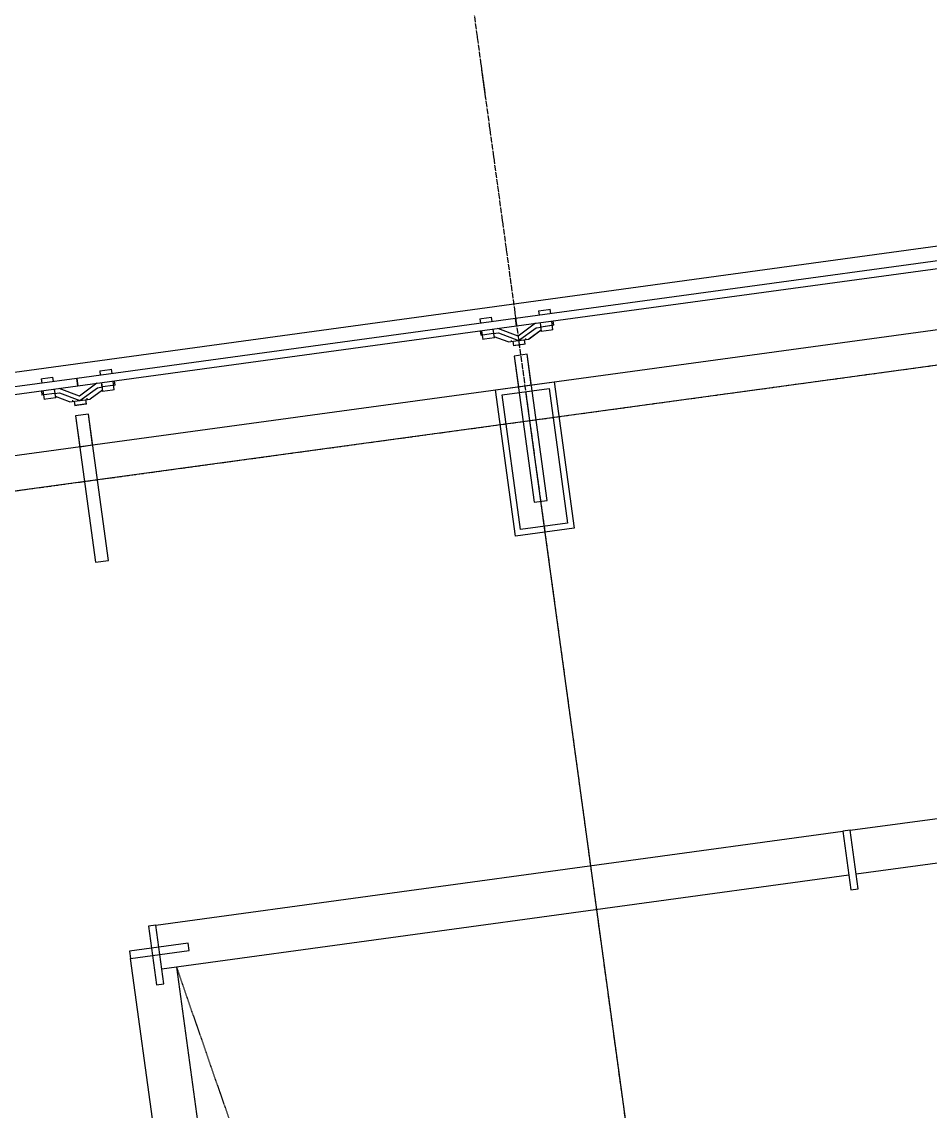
# Model space of a CAD drawing. Header units: millimetres. Extents: x -39175 to 150737, y -15023 to 140542.
# Drawn here: x -26576 to -23499, y 109892 to 113583 of the extents above; entities that cross this region are included whole.
import ezdxf

# ---------------------------------------------------------------- set-up
doc = ezdxf.new("R2010")
doc.units = ezdxf.units.MM
doc.header["$LTSCALE"] = 10
doc.linetypes.add('DASH', pattern=[0.35, 0.25, -0.1])
doc.linetypes.add('E-RG-1F$0$$0$DOTE', pattern=[2.42, 2, -0.2, 0.02, -0.2])
for name, color, linetype in [('A—轴线、尺寸', 1, 'Continuous'), ('A—门窗', 135, 'Continuous'), ('E2-RI-5F$0$0S-SLAB-HOLE', 210, 'Continuous'), ('I—平面—门', 22, 'Continuous'), ('轴线100', 1, 'Continuous')]:
    doc.layers.add(name, color=color, linetype=linetype)
doc.layers.add('E-RF-5F$0$A-GLAZ', color=6, linetype='Continuous', lineweight=5)

# ---------------------------------------------------------------- blocks, each defined once
blk = doc.blocks.new('E-RF-5F$0$Spider Panel - Right-10871048-E2 号楼五层平面图 5TH FLOOR PLAN')
at = {"layer": 'A—门窗', "color": 8, "lineweight": 9}
for p, q in [((-670, 40.4), (-670, 25.4)), ((-670, 40.4), (-664.1, 40.4)), ((-664.1, 40.4), (-630, 40.4)), ((-630, 25.4), (-630, 40.4)), ((630, 40.4), (630, 25.4)), ((630, 40.4), (635.9, 40.4)), ((635.9, 40.4), (670, 40.4)), ((670, 25.4), (670, 40.4)), ((830, 40.4), (830, 25.4)), ((830, 40.4), (864.1, 40.4)), ((864.1, 40.4), (870, 40.4)), ((870, 25.4), (870, 40.4)), ((-675, 0), (-675, -15.1)), ((-670, 0), (-670, -30.1)), ((-630, -30.1), (-630, 0)), ((-550, -35), (-614.6, 0)), ((625, 0), (625, -15.1)), ((630, 0), (630, -30.1)), ((670, -30.1), (670, 0)), ((750, -35), (685.4, 0)), ((814.6, 0), (750, -35)), ((830, 0), (830, -30.1)), ((870, -30.1), (870, 0)), ((875, -15.1), (875, 0)), ((-667.7, -15.1), (-675, -15.1)), ((-664.1, -30.1), (-670, -30.1)), ((-632.3, -15.1), (-667.7, -15.1)), ((-630, -30.1), (-664.1, -30.1)), ((-632.3, -15.1), (-614.6, -15.1)), ((-585.4, -50), (-630, -25.9)), ((-614.6, -15.1), (-550, -50)), ((-532.3, -35), (-550, -35)), ((-532.3, -35), (-525, -35)), ((-532.3, -35), (-525, -35)), ((-525, -50), (-525, -35)), ((-525, -50), (-525, -35)), ((632.3, -15.1), (625, -15.1)), ((635.9, -30.1), (630, -30.1)), ((667.7, -15.1), (632.3, -15.1)), ((670, -30.1), (635.9, -30.1)), ((667.7, -15.1), (685.4, -15.1)), ((714.6, -50), (670, -25.9)), ((685.4, -15.1), (750, -50)), ((750, -50), (814.6, -15.1)), ((830, -25.9), (785.4, -50)), ((814.6, -15.1), (832.3, -15.1)), ((864.1, -30.1), (830, -30.1)), ((867.7, -15.1), (832.3, -15.1)), ((870, -30.1), (864.1, -30.1)), ((875, -15.1), (867.7, -15.1)), ((-585.4, -50), (-567.7, -50)), ((-585.4, -50), (-550, -50)), ((-570, -50), (-570, -65)), ((-570, -50), (-570, -65)), ((-535.9, -65), (-570, -65)), ((-564.1, -65), (-570, -65)), ((-530, -65), (-564.1, -65)), ((-550, -50), (-532.3, -50)), ((-530, -65), (-535.9, -65)), ((-525, -50), (-532.3, -50)), ((-525, -50), (-532.3, -50)), ((-530, -65), (-530, -50)), ((-530, -65), (-530, -50)), ((714.6, -50), (732.3, -50)), ((714.6, -50), (750, -50)), ((725, -46), (725, -50)), ((725, -46), (725, -50)), ((730, -50), (730, -65)), ((730, -50), (730, -65)), ((730, -50), (730, -65)), ((730, -50), (730, -65)), ((735.9, -65), (730, -65)), ((764.1, -65), (730, -65)), ((764.1, -65), (730, -65)), ((735.9, -65), (730, -65)), ((732.3, -50), (750, -50)), ((770, -65), (735.9, -65)), ((770, -65), (735.9, -65)), ((750, -50), (785.4, -50)), ((750, -50), (767.7, -50)), ((770, -65), (764.1, -65)), ((770, -65), (764.1, -65)), ((767.7, -50), (785.4, -50)), ((770, -65), (770, -50)), ((770, -65), (770, -50)), ((770, -65), (770, -50)), ((770, -65), (770, -50)), ((775, -50), (775, -46)), ((775, -50), (775, -46))]:
    blk.add_line(p, q, dxfattribs=at)
at = {"layer": 'A—门窗'}
for p, q in [((750, 25.4), (-750, 25.4)), ((-750, 25.4), (-750, 0)), ((-750, 0), (750, 0)), ((750, 0), (750, 25.4))]:
    blk.add_line(p, q, dxfattribs=at)
blk = doc.blocks.new('E-RF-5F$0$Spider Panel - Spider Panel-10871049-E2 号楼五层平面图 5TH FLOOR PLAN')
at = {"layer": 'A—门窗', "color": 8, "lineweight": 9}
for p, q in [((-870, 40.4), (-870, 25.4)), ((-870, 40.4), (-864.1, 40.4)), ((-864.1, 40.4), (-830, 40.4)), ((-830, 25.4), (-830, 40.4)), ((-670, 40.4), (-670, 25.4)), ((-670, 40.4), (-635.9, 40.4)), ((-635.9, 40.4), (-630, 40.4)), ((-630, 25.4), (-630, 40.4)), ((630, 40.4), (630, 25.4)), ((630, 40.4), (635.9, 40.4)), ((635.9, 40.4), (670, 40.4)), ((670, 25.4), (670, 40.4)), ((830, 40.4), (830, 25.4)), ((830, 40.4), (864.1, 40.4)), ((864.1, 40.4), (870, 40.4)), ((870, 25.4), (870, 40.4)), ((-875, 0), (-875, -15.1)), ((-870, 0), (-870, -30.1)), ((-830, -30.1), (-830, 0)), ((-750, -35), (-814.6, 0)), ((-685.4, 0), (-750, -35)), ((-670, 0), (-670, -30.1)), ((-630, -30.1), (-630, 0)), ((-625, -15.1), (-625, 0)), ((625, 0), (625, -15.1)), ((630, 0), (630, -30.1)), ((670, -30.1), (670, 0)), ((750, -35), (685.4, 0)), ((814.6, 0), (750, -35)), ((830, 0), (830, -30.1)), ((870, -30.1), (870, 0)), ((875, -15.1), (875, 0)), ((-867.7, -15.1), (-875, -15.1)), ((-864.1, -30.1), (-870, -30.1)), ((-832.3, -15.1), (-867.7, -15.1)), ((-830, -30.1), (-864.1, -30.1)), ((-832.3, -15.1), (-814.6, -15.1)), ((-785.4, -50), (-830, -25.9)), ((-814.6, -15.1), (-750, -50)), ((-750, -50), (-685.4, -15.1)), ((-670, -25.9), (-714.6, -50)), ((-685.4, -15.1), (-667.7, -15.1)), ((-635.9, -30.1), (-670, -30.1)), ((-632.3, -15.1), (-667.7, -15.1)), ((-630, -30.1), (-635.9, -30.1)), ((-625, -15.1), (-632.3, -15.1)), ((632.3, -15.1), (625, -15.1)), ((635.9, -30.1), (630, -30.1)), ((667.7, -15.1), (632.3, -15.1)), ((670, -30.1), (635.9, -30.1)), ((667.7, -15.1), (685.4, -15.1)), ((714.6, -50), (670, -25.9)), ((685.4, -15.1), (750, -50)), ((750, -50), (814.6, -15.1)), ((830, -25.9), (785.4, -50)), ((814.6, -15.1), (832.3, -15.1)), ((864.1, -30.1), (830, -30.1)), ((867.7, -15.1), (832.3, -15.1)), ((870, -30.1), (864.1, -30.1)), ((875, -15.1), (867.7, -15.1)), ((-785.4, -50), (-767.7, -50)), ((-785.4, -50), (-750, -50)), ((-775, -46), (-775, -50)), ((-775, -46), (-775, -50)), ((-770, -50), (-770, -65)), ((-770, -50), (-770, -65)), ((-770, -50), (-770, -65)), ((-770, -50), (-770, -65)), ((-764.1, -65), (-770, -65)), ((-735.9, -65), (-770, -65)), ((-735.9, -65), (-770, -65)), ((-764.1, -65), (-770, -65)), ((-767.7, -50), (-750, -50)), ((-730, -65), (-764.1, -65)), ((-730, -65), (-764.1, -65)), ((-750, -50), (-714.6, -50)), ((-750, -50), (-732.3, -50)), ((-730, -65), (-735.9, -65)), ((-730, -65), (-735.9, -65)), ((-732.3, -50), (-714.6, -50)), ((-730, -65), (-730, -50)), ((-730, -65), (-730, -50)), ((-730, -65), (-730, -50)), ((-730, -65), (-730, -50)), ((-725, -50), (-725, -46)), ((-725, -50), (-725, -46)), ((714.6, -50), (732.3, -50)), ((714.6, -50), (750, -50)), ((725, -46), (725, -50)), ((725, -46), (725, -50)), ((730, -50), (730, -65)), ((730, -50), (730, -65)), ((730, -50), (730, -65)), ((730, -50), (730, -65)), ((735.9, -65), (730, -65)), ((764.1, -65), (730, -65)), ((764.1, -65), (730, -65)), ((735.9, -65), (730, -65)), ((732.3, -50), (750, -50)), ((770, -65), (735.9, -65)), ((770, -65), (735.9, -65)), ((750, -50), (785.4, -50)), ((750, -50), (767.7, -50)), ((770, -65), (764.1, -65)), ((770, -65), (764.1, -65)), ((767.7, -50), (785.4, -50)), ((770, -65), (770, -50)), ((770, -65), (770, -50)), ((770, -65), (770, -50)), ((770, -65), (770, -50)), ((775, -50), (775, -46)), ((775, -50), (775, -46))]:
    blk.add_line(p, q, dxfattribs=at)
at = {"layer": 'A—门窗'}
for p, q in [((750, 25.4), (-750, 25.4)), ((-750, 25.4), (-750, 0)), ((-750, 0), (750, 0)), ((750, 0), (750, 25.4))]:
    blk.add_line(p, q, dxfattribs=at)
blk = doc.blocks.new('E-RF-5F$0$Spider Panel - Spider Panel-10871050-E2 号楼五层平面图 5TH FLOOR PLAN')
at = {"layer": 'A—门窗', "color": 8, "lineweight": 9}
for p, q in [((-995, 40.4), (-995, 25.4)), ((-995, 40.4), (-989.1, 40.4)), ((-989.1, 40.4), (-955, 40.4)), ((-955, 25.4), (-955, 40.4)), ((-795, 40.4), (-795, 25.4)), ((-795, 40.4), (-760.9, 40.4)), ((-760.9, 40.4), (-755, 40.4)), ((-755, 25.4), (-755, 40.4)), ((755, 40.4), (755, 25.4)), ((755, 40.4), (760.9, 40.4)), ((760.9, 40.4), (795, 40.4)), ((795, 25.4), (795, 40.4)), ((955, 40.4), (955, 25.4)), ((955, 40.4), (989.1, 40.4)), ((989.1, 40.4), (995, 40.4)), ((995, 25.4), (995, 40.4)), ((-1000, 0), (-1000, -15.1)), ((-995, 0), (-995, -30.1)), ((-955, -30.1), (-955, 0)), ((-875, -35), (-939.6, 0)), ((-810.4, 0), (-875, -35)), ((-795, 0), (-795, -30.1)), ((-755, -30.1), (-755, 0)), ((-750, -15.1), (-750, 0)), ((750, 0), (750, -15.1)), ((755, 0), (755, -30.1)), ((795, -30.1), (795, 0)), ((875, -35), (810.4, 0)), ((939.6, 0), (875, -35)), ((955, 0), (955, -30.1)), ((995, -30.1), (995, 0)), ((1000, -15.1), (1000, 0)), ((-992.7, -15.1), (-1000, -15.1)), ((-989.1, -30.1), (-995, -30.1)), ((-957.3, -15.1), (-992.7, -15.1)), ((-955, -30.1), (-989.1, -30.1)), ((-957.3, -15.1), (-939.6, -15.1)), ((-910.4, -50), (-955, -25.9)), ((-939.6, -15.1), (-875, -50)), ((-875, -50), (-810.4, -15.1)), ((-795, -25.9), (-839.6, -50)), ((-810.4, -15.1), (-792.7, -15.1)), ((-760.9, -30.1), (-795, -30.1)), ((-757.3, -15.1), (-792.7, -15.1)), ((-755, -30.1), (-760.9, -30.1)), ((-750, -15.1), (-757.3, -15.1)), ((757.3, -15.1), (750, -15.1)), ((760.9, -30.1), (755, -30.1)), ((792.7, -15.1), (757.3, -15.1)), ((795, -30.1), (760.9, -30.1)), ((792.7, -15.1), (810.4, -15.1)), ((839.6, -50), (795, -25.9)), ((810.4, -15.1), (875, -50)), ((875, -50), (939.6, -15.1)), ((955, -25.9), (910.4, -50)), ((939.6, -15.1), (957.3, -15.1)), ((989.1, -30.1), (955, -30.1)), ((992.7, -15.1), (957.3, -15.1)), ((995, -30.1), (989.1, -30.1)), ((1000, -15.1), (992.7, -15.1)), ((-910.4, -50), (-892.7, -50)), ((-910.4, -50), (-875, -50)), ((-900, -46), (-900, -50)), ((-900, -46), (-900, -50)), ((-895, -50), (-895, -65)), ((-895, -50), (-895, -65)), ((-895, -50), (-895, -65)), ((-895, -50), (-895, -65)), ((-889.1, -65), (-895, -65)), ((-860.9, -65), (-895, -65)), ((-860.9, -65), (-895, -65)), ((-889.1, -65), (-895, -65)), ((-892.7, -50), (-875, -50)), ((-855, -65), (-889.1, -65)), ((-855, -65), (-889.1, -65)), ((-875, -50), (-839.6, -50)), ((-875, -50), (-857.3, -50)), ((-855, -65), (-860.9, -65)), ((-855, -65), (-860.9, -65)), ((-857.3, -50), (-839.6, -50)), ((-855, -65), (-855, -50)), ((-855, -65), (-855, -50)), ((-855, -65), (-855, -50)), ((-855, -65), (-855, -50)), ((-850, -50), (-850, -46)), ((-850, -50), (-850, -46)), ((839.6, -50), (857.3, -50)), ((839.6, -50), (875, -50)), ((850, -46), (850, -50)), ((850, -46), (850, -50)), ((855, -50), (855, -65)), ((855, -50), (855, -65)), ((855, -50), (855, -65)), ((855, -50), (855, -65)), ((860.9, -65), (855, -65)), ((889.1, -65), (855, -65)), ((889.1, -65), (855, -65)), ((860.9, -65), (855, -65)), ((857.3, -50), (875, -50)), ((895, -65), (860.9, -65)), ((895, -65), (860.9, -65)), ((875, -50), (910.4, -50)), ((875, -50), (892.7, -50)), ((895, -65), (889.1, -65)), ((895, -65), (889.1, -65)), ((892.7, -50), (910.4, -50)), ((895, -65), (895, -50)), ((895, -65), (895, -50)), ((895, -65), (895, -50)), ((895, -65), (895, -50)), ((900, -50), (900, -46)), ((900, -50), (900, -46))]:
    blk.add_line(p, q, dxfattribs=at)
at = {"layer": 'A—门窗'}
for p, q in [((875, 25.4), (-875, 25.4)), ((-875, 25.4), (-875, 0)), ((-875, 0), (875, 0)), ((875, 0), (875, 25.4))]:
    blk.add_line(p, q, dxfattribs=at)
blk = doc.blocks.new('E2-RI-5F$0$200x500')
at = {"layer": 'A—门窗', "elevation": 0}
blk.add_lwpolyline([(11654894.9, -6112598.3), (11654827.2, -6112102.9), (11655025.4, -6112075.8), (11655093.1, -6112571.2), (11654894.9, -6112598.3)], dxfattribs=at)
blk.add_lwpolyline([(11654912, -6112575.8), (11654849.7, -6112120), (11655008.3, -6112098.3), (11655070.6, -6112554.1)], close=True, dxfattribs=at)
blk = doc.blocks.new('A$C1C9D1350')
at = {"layer": '轴线100', "linetype": 'E-RG-1F$0$$0$DOTE'}
for p, q in [((-281922.2, 127344.8), (-277993.3, 98601.3)), ((-251705.1, 119160.8), (-291206.9, 113761.5))]:
    blk.add_line(p, q, dxfattribs=at)

msp = doc.modelspace()

# ---------------------------------------------------------------- linework, layer by layer
at = {"layer": 'A—轴线、尺寸', "linetype": 'E-RG-1F$0$$0$DOTE', "ltscale": 500}
for p, q in [((-26508.1, 124319.2), (-22579.3, 95575.7)), ((2886.3, 116022.8), (-36615.6, 110623.4))]:
    msp.add_line(p, q, dxfattribs=at)
at = {"layer": 'A—门窗'}
for p, q in [((-28080.5, 112193.8), (-18395.2, 113517.6)), ((-27765.1, 111953.9), (-18357.2, 113239.8)), ((-23169.4, 112814.6), (-24903.2, 112577.6)), ((-24899.8, 112552.4), (-23165.9, 112789.4)), ((-25018.4, 112577), (-24984.5, 112581.6)), ((-25018.4, 112577), (-24984.5, 112581.6)), ((-24982.5, 112566.8), (-24984.5, 112581.6)), ((-24982.5, 112566.8), (-24984.5, 112581.6)), ((-24826, 112603.3), (-24792.2, 112607.9)), ((-24826, 112603.3), (-24792.2, 112607.9)), ((-24826, 112603.3), (-24824, 112588.4)), ((-24826, 112603.3), (-24824, 112588.4)), ((-24792.2, 112607.9), (-24786.4, 112608.7)), ((-24792.2, 112607.9), (-24786.4, 112608.7)), ((-24784.3, 112593.8), (-24786.4, 112608.7)), ((-24784.3, 112593.8), (-24786.4, 112608.7)), ((-24903.2, 112577.6), (-26389.4, 112374.4)), ((-26386, 112349.3), (-24899.8, 112552.4)), ((-25024.2, 112576.2), (-25018.4, 112577)), ((-25024.2, 112576.2), (-25018.4, 112577)), ((-25024.2, 112576.2), (-25022.1, 112561.3)), ((-25024.2, 112576.2), (-25022.1, 112561.3)), ((-24895.1, 112517.7), (-24963.9, 112543.7)), ((-24895.1, 112517.7), (-24963.9, 112543.7)), ((-24899.8, 112552.4), (-24903.2, 112577.6)), ((-24903.2, 112577.6), (-24899.8, 112552.4)), ((-24835.8, 112561.2), (-24895.1, 112517.7)), ((-24835.8, 112561.2), (-24895.1, 112517.7)), ((-24893, 112502.9), (-24833.7, 112546.2)), ((-24893, 112502.9), (-24833.7, 112546.2)), ((-24833.7, 112546.2), (-24816.2, 112548.6)), ((-24833.7, 112546.2), (-24816.2, 112548.6)), ((-24820.5, 112563.3), (-24816.5, 112533.4)), ((-24820.5, 112563.3), (-24816.5, 112533.4)), ((-24781.2, 112553.4), (-24816.2, 112548.6)), ((-24781.2, 112553.4), (-24816.2, 112548.6)), ((-24773.9, 112554.4), (-24781.2, 112553.4)), ((-24773.9, 112554.4), (-24781.2, 112553.4)), ((-24776.8, 112538.8), (-24780.9, 112568.7)), ((-24776.8, 112538.8), (-24780.9, 112568.7)), ((-24773.9, 112554.4), (-24776, 112569.4)), ((-24773.9, 112554.4), (-24776, 112569.4)), ((-25023.7, 112535.5), (-25021.6, 112520.5)), ((-25023.7, 112535.5), (-25021.6, 112520.5)), ((-25014.4, 112521.5), (-25021.6, 112520.5)), ((-25014.4, 112521.5), (-25021.6, 112520.5)), ((-25018.7, 112536.2), (-25014.6, 112506.3)), ((-25018.7, 112536.2), (-25014.6, 112506.3)), ((-25008.8, 112507.1), (-25014.6, 112506.3)), ((-25008.8, 112507.1), (-25014.6, 112506.3)), ((-24979.3, 112526.3), (-25014.4, 112521.5)), ((-24979.3, 112526.3), (-25014.4, 112521.5)), ((-24975, 112511.8), (-25008.8, 112507.1)), ((-24975, 112511.8), (-25008.8, 112507.1)), ((-24979.3, 112526.3), (-24961.8, 112528.7)), ((-24979.3, 112526.3), (-24961.8, 112528.7)), ((-24975, 112511.8), (-24979.1, 112541.6)), ((-24975, 112511.8), (-24979.1, 112541.6)), ((-24928.1, 112498.1), (-24975.6, 112515.9)), ((-24928.1, 112498.1), (-24975.6, 112515.9)), ((-24961.8, 112528.7), (-24893, 112502.9)), ((-24961.8, 112528.7), (-24893, 112502.9)), ((-24893, 112502.9), (-24858, 112507.7)), ((-24893, 112502.9), (-24858, 112507.7)), ((-24893, 112502.9), (-24875.5, 112505.3)), ((-24893, 112502.9), (-24875.5, 112505.3)), ((-24875.5, 112505.3), (-24858, 112507.7)), ((-24875.5, 112505.3), (-24858, 112507.7)), ((-24871.2, 112490.7), (-24873.2, 112505.6)), ((-24871.2, 112490.7), (-24873.2, 112505.6)), ((-24871.2, 112490.7), (-24873.2, 112505.6)), ((-24871.2, 112490.7), (-24873.2, 112505.6)), ((-24871.2, 112490.7), (-24873.2, 112505.6)), ((-24871.2, 112490.7), (-24873.2, 112505.6)), ((-24871.2, 112490.7), (-24873.2, 112505.6)), ((-24871.2, 112490.7), (-24873.2, 112505.6)), ((-24868.3, 112506.3), (-24868.8, 112510.2)), ((-24868.3, 112506.3), (-24868.8, 112510.2)), ((-24868.3, 112506.3), (-24868.8, 112510.2)), ((-24868.3, 112506.3), (-24868.8, 112510.2)), ((-24817, 112537.6), (-24858, 112507.7)), ((-24817, 112537.6), (-24858, 112507.7)), ((-24782.6, 112538.1), (-24816.5, 112533.4)), ((-24782.6, 112538.1), (-24816.5, 112533.4)), ((-24776.8, 112538.8), (-24782.6, 112538.1)), ((-24776.8, 112538.8), (-24782.6, 112538.1)), ((-24928.1, 112498.1), (-24893, 112502.9)), ((-24928.1, 112498.1), (-24893, 112502.9)), ((-24928.1, 112498.1), (-24910.5, 112500.5)), ((-24928.1, 112498.1), (-24910.5, 112500.5)), ((-24918.3, 112503.5), (-24917.8, 112499.5)), ((-24918.3, 112503.5), (-24917.8, 112499.5)), ((-24918.3, 112503.5), (-24917.8, 112499.5)), ((-24918.3, 112503.5), (-24917.8, 112499.5)), ((-24912.8, 112500.2), (-24910.8, 112485.3)), ((-24912.8, 112500.2), (-24910.8, 112485.3)), ((-24912.8, 112500.2), (-24910.8, 112485.3)), ((-24912.8, 112500.2), (-24910.8, 112485.3)), ((-24912.8, 112500.2), (-24910.8, 112485.3)), ((-24912.8, 112500.2), (-24910.8, 112485.3)), ((-24912.8, 112500.2), (-24910.8, 112485.3)), ((-24912.8, 112500.2), (-24910.8, 112485.3)), ((-24877, 112489.9), (-24910.8, 112485.3)), ((-24877, 112489.9), (-24910.8, 112485.3)), ((-24877, 112489.9), (-24910.8, 112485.3)), ((-24877, 112489.9), (-24910.8, 112485.3)), ((-24905, 112486.1), (-24910.8, 112485.3)), ((-24905, 112486.1), (-24910.8, 112485.3)), ((-24905, 112486.1), (-24910.8, 112485.3)), ((-24905, 112486.1), (-24910.8, 112485.3)), ((-24910.5, 112500.5), (-24893, 112502.9)), ((-24910.5, 112500.5), (-24893, 112502.9)), ((-24871.2, 112490.7), (-24905, 112486.1)), ((-24871.2, 112490.7), (-24905, 112486.1)), ((-24871.2, 112490.7), (-24905, 112486.1)), ((-24871.2, 112490.7), (-24905, 112486.1)), ((-24871.2, 112490.7), (-24877, 112489.9)), ((-24871.2, 112490.7), (-24877, 112489.9)), ((-24871.2, 112490.7), (-24877, 112489.9)), ((-24871.2, 112490.7), (-24877, 112489.9)), ((-26312.2, 112400.1), (-26278.4, 112404.8)), ((-26312.2, 112400.1), (-26278.4, 112404.8)), ((-26312.2, 112400.1), (-26310.2, 112385.3)), ((-26312.2, 112400.1), (-26310.2, 112385.3)), ((-26278.4, 112404.8), (-26272.6, 112405.6)), ((-26278.4, 112404.8), (-26272.6, 112405.6)), ((-26270.5, 112390.7), (-26272.6, 112405.6)), ((-26270.5, 112390.7), (-26272.6, 112405.6)), ((-26389.4, 112374.4), (-27875.6, 112171.3)), ((-26510.3, 112373.1), (-26504.5, 112373.9)), ((-26510.3, 112373.1), (-26504.5, 112373.9)), ((-26510.3, 112373.1), (-26508.3, 112358.2)), ((-26510.3, 112373.1), (-26508.3, 112358.2)), ((-26504.5, 112373.9), (-26470.7, 112378.5)), ((-26504.5, 112373.9), (-26470.7, 112378.5)), ((-26468.7, 112363.6), (-26470.7, 112378.5)), ((-26468.7, 112363.6), (-26470.7, 112378.5)), ((-26386, 112349.3), (-26389.4, 112374.4)), ((-26389.4, 112374.4), (-26386, 112349.3)), ((-26321.9, 112358), (-26381.2, 112314.6)), ((-26321.9, 112358), (-26381.2, 112314.6)), ((-26306.7, 112360.1), (-26302.6, 112330.3)), ((-26306.7, 112360.1), (-26302.6, 112330.3)), ((-26263, 112335.7), (-26267.1, 112365.5)), ((-26263, 112335.7), (-26267.1, 112365.5)), ((-26260.1, 112351.2), (-26262.1, 112366.2)), ((-26260.1, 112351.2), (-26262.1, 112366.2)), ((-27872.2, 112146.1), (-26386, 112349.3)), ((-26509.8, 112332.4), (-26507.8, 112317.4)), ((-26509.8, 112332.4), (-26507.8, 112317.4)), ((-26504.9, 112333), (-26500.8, 112303.2)), ((-26504.9, 112333), (-26500.8, 112303.2)), ((-26465.5, 112323.2), (-26500.5, 112318.4)), ((-26465.5, 112323.2), (-26500.5, 112318.4)), ((-26465.5, 112323.2), (-26448, 112325.6)), ((-26465.5, 112323.2), (-26448, 112325.6)), ((-26461.2, 112308.6), (-26465.2, 112338.4)), ((-26461.2, 112308.6), (-26465.2, 112338.4)), ((-26381.2, 112314.6), (-26450, 112340.5)), ((-26381.2, 112314.6), (-26450, 112340.5)), ((-26448, 112325.6), (-26379.2, 112299.7)), ((-26448, 112325.6), (-26379.2, 112299.7)), ((-26379.2, 112299.7), (-26319.9, 112343.1)), ((-26379.2, 112299.7), (-26319.9, 112343.1)), ((-26303.2, 112334.5), (-26344.2, 112304.5)), ((-26303.2, 112334.5), (-26344.2, 112304.5)), ((-26319.9, 112343.1), (-26302.4, 112345.5)), ((-26319.9, 112343.1), (-26302.4, 112345.5)), ((-26268.8, 112334.9), (-26302.6, 112330.3)), ((-26268.8, 112334.9), (-26302.6, 112330.3)), ((-26267.3, 112350.3), (-26302.4, 112345.5)), ((-26267.3, 112350.3), (-26302.4, 112345.5)), ((-26263, 112335.7), (-26268.8, 112334.9)), ((-26263, 112335.7), (-26268.8, 112334.9)), ((-26260.1, 112351.2), (-26267.3, 112350.3)), ((-26260.1, 112351.2), (-26267.3, 112350.3)), ((-26500.5, 112318.4), (-26507.8, 112317.4)), ((-26500.5, 112318.4), (-26507.8, 112317.4)), ((-26495, 112304), (-26500.8, 112303.2)), ((-26495, 112304), (-26500.8, 112303.2)), ((-26461.2, 112308.6), (-26495, 112304)), ((-26461.2, 112308.6), (-26495, 112304)), ((-26414.2, 112295), (-26461.8, 112312.8)), ((-26414.2, 112295), (-26461.8, 112312.8)), ((-26414.2, 112295), (-26379.2, 112299.7)), ((-26414.2, 112295), (-26379.2, 112299.7)), ((-26414.2, 112295), (-26396.7, 112297.3)), ((-26414.2, 112295), (-26396.7, 112297.3)), ((-26404.5, 112300.3), (-26404, 112296.4)), ((-26404.5, 112300.3), (-26404, 112296.4)), ((-26404.5, 112300.3), (-26404, 112296.4)), ((-26404.5, 112300.3), (-26404, 112296.4)), ((-26399, 112297), (-26397, 112282.2)), ((-26399, 112297), (-26397, 112282.2)), ((-26399, 112297), (-26397, 112282.2)), ((-26399, 112297), (-26397, 112282.2)), ((-26399, 112297), (-26397, 112282.2)), ((-26399, 112297), (-26397, 112282.2)), ((-26399, 112297), (-26397, 112282.2)), ((-26399, 112297), (-26397, 112282.2)), ((-26363.2, 112286.8), (-26397, 112282.2)), ((-26363.2, 112286.8), (-26397, 112282.2)), ((-26363.2, 112286.8), (-26397, 112282.2)), ((-26363.2, 112286.8), (-26397, 112282.2)), ((-26396.7, 112297.3), (-26379.2, 112299.7)), ((-26396.7, 112297.3), (-26379.2, 112299.7)), ((-26357.4, 112287.6), (-26391.2, 112283)), ((-26357.4, 112287.6), (-26391.2, 112283)), ((-26357.4, 112287.6), (-26391.2, 112283)), ((-26357.4, 112287.6), (-26391.2, 112283)), ((-26379.2, 112299.7), (-26344.2, 112304.5)), ((-26379.2, 112299.7), (-26344.2, 112304.5)), ((-26379.2, 112299.7), (-26361.7, 112302.1)), ((-26379.2, 112299.7), (-26361.7, 112302.1)), ((-26357.4, 112287.6), (-26363.2, 112286.8)), ((-26357.4, 112287.6), (-26363.2, 112286.8)), ((-26357.4, 112287.6), (-26363.2, 112286.8)), ((-26357.4, 112287.6), (-26363.2, 112286.8)), ((-26361.7, 112302.1), (-26344.2, 112304.5)), ((-26361.7, 112302.1), (-26344.2, 112304.5)), ((-26357.4, 112287.6), (-26359.4, 112302.5)), ((-26357.4, 112287.6), (-26359.4, 112302.5)), ((-26357.4, 112287.6), (-26359.4, 112302.5)), ((-26357.4, 112287.6), (-26359.4, 112302.5)), ((-26357.4, 112287.6), (-26359.4, 112302.5)), ((-26357.4, 112287.6), (-26359.4, 112302.5)), ((-26357.4, 112287.6), (-26359.4, 112302.5)), ((-26357.4, 112287.6), (-26359.4, 112302.5)), ((-26354.4, 112303.1), (-26355, 112307.1)), ((-26354.4, 112303.1), (-26355, 112307.1)), ((-26354.4, 112303.1), (-26355, 112307.1)), ((-26354.4, 112303.1), (-26355, 112307.1)), ((-26391.2, 112283), (-26397, 112282.2)), ((-26391.2, 112283), (-26397, 112282.2)), ((-26391.2, 112283), (-26397, 112282.2)), ((-26391.2, 112283), (-26397, 112282.2)), ((-23770.5, 110843.4), (-22061.3, 111077)), ((-22041, 110928.4), (-23750.1, 110694.8)), ((-26122.1, 110522), (-23795.2, 110840)), ((-23774.9, 110691.4), (-26101.8, 110373.4)), ((-26122.1, 110522), (-26146.9, 110518.6)), ((-26146.9, 110518.6), (-26119.8, 110320.4)), ((-26095.1, 110323.8), (-26122.1, 110522)), ((-25931.2, 108386.9), (-26207.7, 110409.4)), ((-26052.3, 110380.1), (-25782.6, 108407.2)), ((-26119.8, 110320.4), (-26095.1, 110323.8))]:
    msp.add_line(p, q, dxfattribs=at)
at = {"layer": 'A—门窗', "extrusion": (0, 0, -1)}
for p, q in [((-24864.5, 112456.3), (-24908.1, 112450.4)), ((-24864.5, 112456.3), (-24908.1, 112450.4)), ((-24908.1, 112450.4), (-24840.3, 111955)), ((-24908.1, 112450.4), (-24840.3, 111955)), ((-24796.7, 111960.9), (-24864.5, 112456.3)), ((-24796.7, 111960.9), (-24864.5, 112456.3)), ((-26350.6, 112253.2), (-26394.2, 112247.2)), ((-26350.6, 112253.2), (-26394.2, 112247.2)), ((-26350.6, 112253.2), (-26394.2, 112247.2)), ((-26394.2, 112247.2), (-26326.5, 111751.8)), ((-26394.2, 112247.2), (-26380, 112143.2)), ((-26394.2, 112247.2), (-26326.5, 111751.8)), ((-26282.9, 111757.8), (-26350.6, 112253.2)), ((-26336.4, 112149.2), (-26350.6, 112253.2)), ((-26282.9, 111757.8), (-26350.6, 112253.2)), ((-26380, 112143.2), (-26336.4, 112149.2)), ((-24840.3, 111955), (-24796.7, 111960.9)), ((-24840.3, 111955), (-24796.7, 111960.9)), ((-26326.5, 111751.8), (-26282.9, 111757.8)), ((-26326.5, 111751.8), (-26282.9, 111757.8)), ((-23770.5, 110843.4), (-23795.2, 110840)), ((-23795.2, 110840), (-23768.1, 110641.9)), ((-23743.4, 110645.3), (-23770.5, 110843.4)), ((-23768.1, 110641.9), (-23743.4, 110645.3)), ((-26012.9, 110461.2), (-26211.1, 110434.1)), ((-26009.5, 110436.5), (-26012.9, 110461.2)), ((-26211.1, 110434.1), (-26207.7, 110409.4)), ((-26207.7, 110409.4), (-26009.5, 110436.5))]:
    msp.add_line(p, q, dxfattribs=at)
at = {"layer": 'A—门窗'}
msp.add_lwpolyline([(-24893.9, 112346.3), (-24850.3, 112352.3), (-24864.5, 112456.3), (-24908.1, 112450.4)], close=True, dxfattribs=at)
at = {"layer": 'I—平面—门', "color": 8, "linetype": 'DASH'}
msp.add_lwpolyline([(-26052.3, 110380.1), (-22430.1, 99917.4), (-8934.6, 98389.1)], dxfattribs=at)

# ---------------------------------------------------------------- block references
at = {"layer": 'E-RF-5F$0$A-GLAZ', "lineweight": 9, "rotation": 7.783339573422293}
for name, p in [('E-RF-5F$0$Spider Panel - Spider Panel-10871050-E2 号楼五层平面图 5TH FLOOR PLAN', (-24032.9, 112670.9)), ('E-RF-5F$0$Spider Panel - Spider Panel-10871050-E2 号楼五层平面图 5TH FLOOR PLAN', (-24032.9, 112670.9)), ('E-RF-5F$0$Spider Panel - Spider Panel-10871049-E2 号楼五层平面图 5TH FLOOR PLAN', (-25642.9, 112450.9)), ('E-RF-5F$0$Spider Panel - Spider Panel-10871049-E2 号楼五层平面图 5TH FLOOR PLAN', (-25642.9, 112450.9)), ('E-RF-5F$0$Spider Panel - Right-10871048-E2 号楼五层平面图 5TH FLOOR PLAN', (-27129.1, 112247.7)), ('E-RF-5F$0$Spider Panel - Right-10871048-E2 号楼五层平面图 5TH FLOOR PLAN', (-27129.1, 112247.7))]:
    msp.add_blockref(name, p, dxfattribs=at)
at = {"layer": 'E2-RI-5F$0$0S-SLAB-HOLE'}
msp.add_blockref('E2-RI-5F$0$200x500', (-11679798.4, 6224438.7, 0), dxfattribs=at)
at = {"layer": '轴线100'}
msp.add_blockref('A$C1C9D1350', (255414.1, -3026), dxfattribs=at)

doc.saveas('drawing.dxf')
